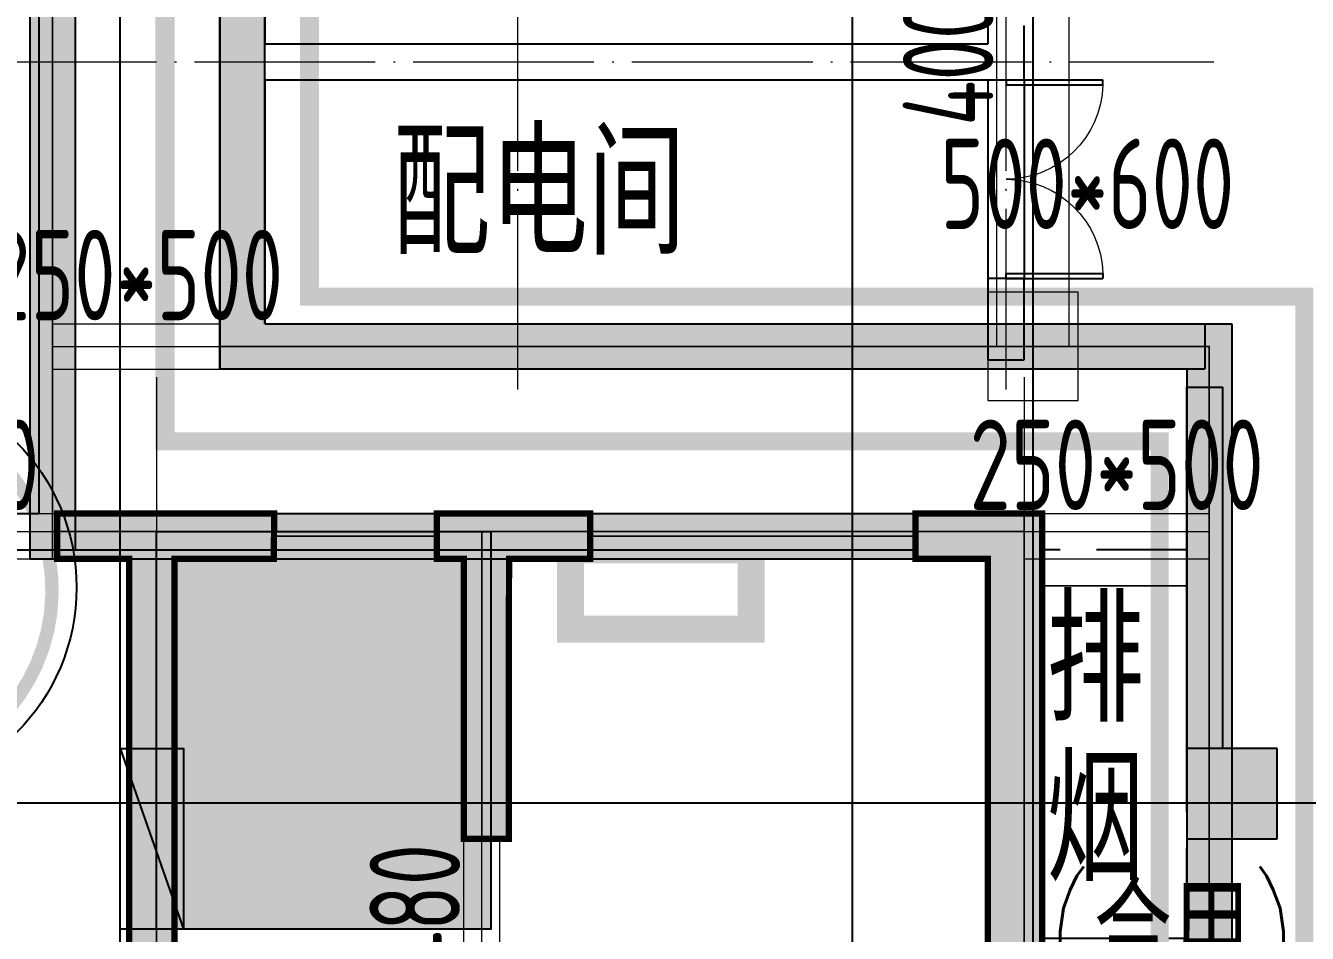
# Model space of a CAD drawing. Extents: x 369444 to 684549, y -549309 to 575337.
# Drawn here: x 508951 to 516042, y 394684 to 399707 of the extents above; entities that cross this region are included whole.
import ezdxf

# ---------------------------------------------------------------- set-up
doc = ezdxf.new("R2010")
doc.units = 0
doc.header["$LTSCALE"] = 1000
doc.header["$MEASUREMENT"] = 0
for name, pattern in [('__DASH', [0.35, 0.25, -0.1]), ('DASH', [0.35, 0.25, -0.1]), ('DASHED', [0.75, 0.5, -0.25]), ('DOTE', [2.42, 2, -0.2, 0.02, -0.2])]:
    doc.linetypes.add(name, pattern=pattern)
for name, color, linetype, lineweight, true_color in [('-1-0-1', 7, 'Continuous', 0, 0xc0c0c0), ('-1-1-2', 7, 'Continuous', 0, 0xc0c0c0), ('-2-0-1', 1, 'Continuous', 0, 0xff0000), ('-2-1-2', 9, 'Continuous', 0, 0x808080), ('1-6-1', 7, 'Continuous', 0, 0x55ff55), ('1-6-2', 7, 'Continuous', 0, 0x55ff55), ('11-6-1', 2, 'Continuous', 0, 0xffff00), ('11-6-2', 2, 'Continuous', 0, 0xffff00), ('11-6-5', 2, 'Continuous', 0, 0xffff00), ('12-6-1', 4, 'Continuous', 0, 0x00ffff), ('12-6-2', 4, 'Continuous', 0, 0x00ffff), ('12-6-5', 4, 'Continuous', 0, 0x00ffff), ('21-0-1', 7, 'Continuous', 0, 0xb4dfff), ('21-0-2', 7, 'Continuous', 0, 0xb4dfff)]:
    doc.layers.add(name, color=color, linetype=linetype, lineweight=lineweight, true_color=true_color)
for name, color, linetype in [('A-DIM-门窗', 181, 'Continuous'), ('A-WALL-HATCH', 8, 'Continuous'), ('BEAM_CON', 4, 'Continuous'), ('BEAM_SE', 144, 'DASHED'), ('COLUMN', 9, 'Continuous'), ('DOTE', 1, 'Continuous'), ('PUB_HATCH', 8, 'Continuous'), ('WALL', 9, 'Continuous'), ('WINDOW', 4, 'Continuous'), ('主楼编号', 1, 'Continuous'), ('作业图', 7, 'Continuous'), ('填充', 8, 'Continuous'), ('砼墙', 151, 'Continuous'), ('车库风井', 6, 'Continuous'), ('防火分区线', 7, 'Continuous'), ('颜洞口', 1, 'Continuous'), ('风井', 7, 'Continuous'), ('风管标注', 3, 'Continuous')]:
    doc.layers.add(name, color=color, linetype=linetype)
for name, color, linetype, lineweight in [('DOTE2', 122, 'DOTE', 9), ('S_ConcWall', 3, 'Continuous', 35), ('TEXT', 7, 'Continuous', 13)]:
    doc.layers.add(name, color=color, linetype=linetype, lineweight=lineweight)
doc.styles.add('_HZTXT', font='txt.shx', dxfattribs={"width": 0.8, "bigfont": 'HZTXT.shx'})
doc.styles.add('yjkcad', font='yjkeng.shx', dxfattribs={"width": 0.7, "height": 250, "bigfont": 'yjkchn.shx'})

# ---------------------------------------------------------------- blocks, each defined once
blk = doc.blocks.new('$DorLib2D$00000002')
for p, q in [((-0.5, 0), (-0.5, 0.4875)), ((-0.475, 0.4875), (-0.5, 0.4875)), ((-0.475, 0), (-0.475, 0.4875)), ((0.475, 0), (0.475, 0.4875)), ((0.475, 0.4875), (0.5, 0.4875)), ((0.5, 0), (0.5, 0.4875)), ((-0.5, 0), (-0.475, 0)), ((0.5, 0), (0.475, 0))]:
    blk.add_line(p, q)
at = {"lineweight": 13}
for centre, start, end in [((-0.4875, 0), 0, 88.53072), ((0.4875, 0), 91.46928, 180)]:
    blk.add_arc(centre, 0.4875, start, end, dxfattribs=at)
blk = doc.blocks.new('nihao23fdf')
at = {"layer": '砼墙'}
h = blk.add_hatch(color=0, dxfattribs=at)
h.dxf.hatch_style = 1
h.paths.add_polyline_path([(-17550, -6200), (-17550, -5950), (-17950, -5950), (-17950, -2850), (-17550.2, -2850), (-17550.2, -2600), (-18250, -2600), (-18250, -6000), (-18250, -6200), (-18050, -6200)])
h.paths.add_polyline_path([(-17950, -8300), (-18250, -8300), (-18250, -13650), (-17399.7, -13650), (-17399.7, -13400), (-17950, -13400)])
h.paths.add_polyline_path([(-14074.8, -9250), (-13824.8, -9250), (-13825, -7250), (-14075, -7250)])
h.paths.add_polyline_path([(-13799.8, -10450), (-14099.8, -10450), (-14099.5, -13400), (-14699.8, -13400), (-14699.8, -13650), (-14049.5, -13650), (-13249.5, -13650), (-13249.5, -13400), (-13799.5, -13400)])
h.paths.add_polyline_path([(-15250.5, -2600), (-15750.2, -2600), (-15750.2, -2850), (-15300.5, -2850), (-15300, -4400), (-15050, -4400), (-15050.5, -2850), (-14900.5, -2850), (-14900.5, -2600)])
h.paths.add_polyline_path([(-13449.7, -2850), (-13450, -5950), (-14050, -5950), (-14050, -6200), (-13200, -6200), (-13200, -2850), (-12801, -2850), (-12801, -2600), (-13250, -2600), (-14000.5, -2600), (-14000.2, -2850)])
h.paths.add_polyline_path([(-10400.5, -2600), (-11001, -2600), (-11001, -2850), (-10425.2, -2850), (-10425, -4650), (-10175, -4650), (-10175.2, -2850), (-9800.5, -2850), (-9800.5, -2600)])
h.paths.add_polyline_path([(-8300, -2600), (-8300, 0), (0, 0), (0, -2600), (-600, -2600), (-600, -2800), (0, -2800), (0, -2850), (0, -4700), (250, -4700), (250, -2850), (900.5, -2850), (900.5, -2600), (250, -2600), (250, 250), (-8550, 250), (-8550, -2600), (-8600.5, -2600), (-8600.5, -2800), (-8600.5, -2850), (-7950, -2850), (-7950, -4500), (-7700, -4500), (-7700, -2600)])
h.paths.add_polyline_path([(2724.9, -2850), (3299.9, -2850), (3299.9, -2600), (2700.5, -2600), (2100.5, -2600), (2100.5, -2850), (2474.9, -2850), (2474.8, -4650), (2724.8, -4650)])
h.paths.add_polyline_path([(5499.9, -2850), (5499.9, -6200), (6349.9, -6200), (6349.9, -5950), (5749.9, -5950), (5749.6, -2850), (6300.2, -2850), (6300.5, -2600), (5549.9, -2600), (5099.9, -2600), (5099.9, -2850)])
h.paths.add_polyline_path([(7550.5, -2600), (7200.5, -2600), (7200.5, -2850), (7350.5, -2850), (7349.9, -4400), (7599.9, -4400), (7600.5, -2850), (8050.2, -2850), (8050.2, -2600)])
h.paths.add_polyline_path([(10249.9, -2850), (10249.9, -5950), (9849.9, -5950), (9849.9, -6200), (10349.9, -6200), (10549.9, -6200), (10549.9, -6000), (10549.9, -2600), (9850.2, -2600), (9850.2, -2850)])
h.paths.add_polyline_path([(10549.9, -8300), (10249.9, -8300), (10249.9, -13400), (9699.7, -13400), (9699.7, -13650), (10549.9, -13650)])
h.paths.add_polyline_path([(6099.5, -13400), (5549.5, -13400), (5549.5, -13650), (6349.5, -13650), (6999.7, -13650), (6999.7, -13400), (6399.5, -13400), (6399.7, -10450), (6099.7, -10450)])
h.paths.add_polyline_path([(6125.2, -9250), (6375.2, -9250), (6375, -7250), (6125, -7250)])
h.paths.add_polyline_path([(-450, -14650), (-450, -13650), (150, -13650), (150, -13400), (-450, -13400), (-450, -10210), (-700, -10210), (-700, -14250), (-950, -14250), (-950, -14650)])
h.paths.add_polyline_path([(250, -9210), (250, -6200), (800, -6200), (800, -5950), (0, -5950), (0, -6000), (0, -6200), (0, -8900), (-450, -8900), (-900, -8900), (-900, -9210), (-700, -9210), (-700, -9310), (-450, -9310), (-450, -9210)])
h.paths.add_polyline_path([(-7250, -9210), (-7250, -9310), (-7000, -9310), (-7000, -9210), (-6800, -9210), (-6800, -8900), (-7250, -8900), (-7700, -8900), (-7700, -6200), (-7700, -6000), (-7700, -5950), (-8500, -5950), (-8500, -6200), (-7950, -6200), (-7950, -9210)])
h.paths.add_polyline_path([(-7250, -13400), (-7850, -13400), (-7850, -13650), (-7250, -13650), (-7250, -14650), (-6750, -14650), (-6750, -14250), (-7000, -14250), (-7000, -10209.4), (-7250, -10209.4)])
at = {"layer": '砼墙', "color": 0, "lineweight": 35, "ltscale": 1}
for points in [[(5749.6, -2850), (5749.9, -5950), (6349.9, -5950), (6349.9, -6200), (5499.9, -6200), (5499.9, -2850), (5099.9, -2850), (5099.9, -2600), (5549.9, -2600), (6300.5, -2600), (6300.2, -2850)], [(8050.2, -2600), (8050.2, -2850), (7600.5, -2850), (7599.9, -4400), (7349.9, -4400), (7350.5, -2850), (7200.5, -2850), (7200.5, -2600), (7550.5, -2600)], [(10549.9, -6200), (10349.9, -6200), (9849.9, -6200), (9849.9, -5950), (10249.9, -5950), (10249.9, -2850), (9850.2, -2850), (9850.2, -2600), (10549.9, -2600), (10549.9, -6000)]]:
    blk.add_lwpolyline(points, close=True, dxfattribs=at)
blk = doc.blocks.new('N-风管')
at = {"layer": '颜洞口', "color": 0, "const_width": 150, "elevation": -0.000002}
blk.add_lwpolyline([(38489347921.02298, 3905490840.239467), (38489348921.02298, 3905490840.239467), (38489348921.02298, 3905491280.367971), (38489347921.02298, 3905491280.367971)], close=True, dxfattribs=at)
blk = doc.blocks.new('A$C344F088D')
at = {"layer": 'BEAM_CON', "color": 0, "lineweight": 18, "ltscale": 1}
for p, q in [((11300, 200), (14849.7, 200)), ((8299.4, -50), (10099.4, -50)), ((11300, -50), (12200, -50)), ((13049.7, -50), (14849.7, -50)), ((12349.4, -3200), (12349.4, -1600))]:
    blk.add_line(p, q, dxfattribs=at)
at = {"layer": 'BEAM_SE', "color": 0, "lineweight": 18, "ltscale": 1}
for p, q in [((8299.4, 200), (10099.4, 200)), ((12549.4, -3200), (12549.4, -1600))]:
    blk.add_line(p, q, dxfattribs=at)
at = {"layer": 'S_ConcWall', "color": 0, "lineweight": 35, "ltscale": 1, "const_width": 35}
for points in [[(11299.7, -50), (10749.1, -50), (10749.4, -3150), (11349.4, -3150), (11349.4, -3400), (10499.4, -3400), (10499.4, -50), (10099.4, -50), (10099.4, 200), (10549.4, 200), (11300, 200)], [(12550, 200), (13049.7, 200), (13049.7, -50), (12600, -50), (12599.4, -1600), (12349.4, -1600), (12350, -50), (12200, -50), (12200, 200)], [(15549.4, -3200), (15549.4, -3400), (15349.4, -3400), (14849.4, -3400), (14849.4, -3150), (15249.4, -3150), (15249.4, -50), (14849.7, -50), (14849.7, 200), (15549.4, 200)]]:
    blk.add_lwpolyline(points, close=True, dxfattribs=at)

msp = doc.modelspace()

# ---------------------------------------------------------------- hatches: boundary and pattern name
at = {"layer": 'A-WALL-HATCH'}
msp.add_hatch(color=256, dxfattribs=at).paths.add_polyline_path([(515874.6, 395206.8), (515874.6, 395706.8), (515374.6, 395706.8), (515374.6, 395206.8)])
at = {"layer": 'PUB_HATCH'}
for points in [[(510274.6, 401996), (510024.6, 401996), (510024.6, 397807), (510274.6, 398057)], [(509224.6, 400857), (508974.6, 400607), (508974.6, 396757), (509224.6, 397007)], [(510274.6, 398057), (510024.6, 397807), (515374.5, 397807), (515624.5, 398057)], [(515624.5, 398057), (515374.5, 397807), (515374.5, 393657), (515624.5, 393407)], [(509224.6, 397007), (508974.6, 396757), (514274.5, 396757), (514574.5, 397007)], [(514574.5, 397007), (514274.5, 396757), (514274.5, 393407), (514574.5, 393657)]]:
    msp.add_hatch(color=256, dxfattribs=at).paths.add_polyline_path(points)
at = {"layer": '填充'}
h = msp.add_hatch(dxfattribs=at)
h.set_pattern_fill('DOTS', color=256, scale=100)
h.set_pattern_definition([(0, (439806.72, 608323.87), (79.375, 158.75), [0, -158.75])])
h.paths.add_polyline_path([(488874.5, 395107), (490674.5, 395107), (490674.5, 396907), (488874.5, 396907)])
h.paths.add_polyline_path([(488874.5, 396907), (485874.5, 396907), (485874.5, 392107), (488874.5, 392107)])
h.paths.add_polyline_path([(509674.5, 394707), (511524.7, 394707), (511524.7, 396907), (509674.5, 396907)])

# ---------------------------------------------------------------- linework, layer by layer
at = {"layer": '-1-0-1', "color": 0}
for p in [(509099.4, 397931.9, -3600), (510024.4, 397931.9, -3600), (514524.3, 397931.9, -3600), (515499.3, 397931.9, -3600), (509099.4, 396906.9, -3600), (509674.2, 396906.9, -3600), (511474.8, 396906.9, -3600), (514474.2, 396906.9, -3600), (515499.3, 396906.9, -3600), (511474.2, 395206.9, -3600)]:
    msp.add_point(p, dxfattribs=at)
at = {"layer": '-1-1-2', "color": 0}
for p, q in [((509099.4, 397931.9, -3600), (509099.4, 397931.9)), ((510024.4, 397931.9, -3600), (510024.4, 397931.9)), ((514524.3, 397931.9, -3600), (514524.3, 397931.9)), ((515499.3, 397931.9, -3600), (515499.3, 397931.9)), ((509099.4, 396906.9, -3600), (509099.4, 396906.9)), ((509674.2, 396906.9, -3600), (509674.2, 396906.9)), ((511474.8, 396906.9, -3600), (511474.8, 396906.9)), ((514474.2, 396906.9, -3600), (514474.2, 396906.9)), ((515499.3, 396906.9, -3600), (515499.3, 396906.9)), ((511474.2, 395206.9, -3600), (511474.2, 395206.9))]:
    msp.add_line(p, q, dxfattribs=at)
at = {"layer": '-2-0-1', "color": 0}
for p, q in [((514524.3, 397931.9, -3600), (514524.3, 402007.1, -3600)), ((509099.4, 397931.9, -3600), (509099.4, 400682, -3600)), ((510024.4, 397931.9, -3600), (510024.4, 400682, -3600)), ((509099.4, 397931.9, -3600), (510024.4, 397931.9, -3600)), ((509099.4, 396906.9, -3600), (509099.4, 397931.9, -3600)), ((510024.4, 397931.9, -3600), (514524.3, 397931.9, -3600)), ((514524.3, 397931.9, -3600), (515499.3, 397931.9, -3600)), ((515499.3, 396906.9, -3600), (515499.3, 397931.9, -3600)), ((507320.6, 396906.9, -3600), (509099.4, 396906.9, -3600)), ((509099.4, 396906.9, -3600), (509674.2, 396906.9, -3600)), ((509674.2, 393506.9, -3600), (509674.2, 396906.9, -3600)), ((509674.2, 396906.9, -3600), (511474.8, 396906.9, -3600)), ((511474.2, 395206.9, -3600), (511474.8, 396906.9, -3600)), ((511474.8, 396906.9, -3600), (514474.2, 396906.9, -3600)), ((514474.2, 393781.9, -3600), (514474.2, 396906.9, -3600)), ((514474.2, 396906.9, -3600), (515499.3, 396906.9, -3600)), ((515499.3, 393781.9, -3600), (515499.3, 396906.9, -3600)), ((511474.2, 393506.9, -3600), (511474.2, 395206.9, -3600))]:
    msp.add_line(p, q, dxfattribs=at)
at = {"layer": '-2-1-2', "color": 0}
for p, q in [((514524.3, 397931.9), (514524.3, 402007.1)), ((509099.4, 397931.9), (509099.4, 400682)), ((510024.4, 397931.9), (510024.4, 400682)), ((509099.4, 397931.9), (510024.4, 397931.9)), ((509099.4, 396906.9), (509099.4, 397931.9)), ((510024.4, 397931.9), (514524.3, 397931.9)), ((514524.3, 397931.9), (515499.3, 397931.9)), ((515499.3, 396906.9), (515499.3, 397931.9)), ((507320.6, 396906.9), (509099.4, 396906.9)), ((509099.4, 396906.9), (509674.2, 396906.9)), ((509674.2, 393506.9), (509674.2, 396906.9)), ((509674.2, 396906.9), (511474.8, 396906.9)), ((511474.2, 395206.9), (511474.8, 396906.9)), ((511474.8, 396906.9), (514474.2, 396906.9)), ((514474.2, 393781.9), (514474.2, 396906.9)), ((514474.2, 396906.9), (515499.3, 396906.9)), ((515499.3, 393781.9), (515499.3, 396906.9)), ((511474.2, 393506.9), (511474.2, 395206.9))]:
    msp.add_line(p, q, dxfattribs=at)
at = {"layer": '1-6-1', "color": 0}
for p, q in [((509224.4, 400807), (509224.4, 397931.9)), ((509224.4, 397931.9, -3600), (509224.4, 400807, -3600)), ((510024.4, 400682, -3600), (510024.4, 397806.9, -3600)), ((510024.4, 397806.9), (510024.4, 400682)), ((510274.4, 400682), (510274.4, 398056.9)), ((510274.4, 398056.9, -3600), (510274.4, 400682, -3600)), ((508974.4, 400557, -3600), (508974.4, 397931.9, -3600)), ((508974.4, 397931.9), (508974.4, 400557)), ((510274.4, 398056.9), (510274.4, 398056.9, -3600)), ((510274.4, 398056.9, -3600), (510274.4, 398056.9)), ((514524.3, 398056.9, -3600), (510274.4, 398056.9, -3600)), ((510274.4, 398056.9), (514524.3, 398056.9)), ((514524.3, 398056.9, -3600), (514524.3, 398056.9)), ((515624.3, 398056.9, -3600), (514524.3, 398056.9, -3600)), ((514524.3, 398056.9), (515624.3, 398056.9)), ((514524.3, 398056.9), (514524.3, 398056.9, -3600)), ((515624.3, 398056.9), (515624.3, 398056.9, -3600)), ((515624.3, 398056.9), (515624.3, 396906.9)), ((515624.3, 398056.9, -3600), (515624.3, 398056.9)), ((515624.3, 396906.9, -3600), (515624.3, 398056.9, -3600)), ((508974.4, 397931.9, -3600), (508974.4, 397931.9)), ((508974.4, 397931.9, -3600), (508974.4, 396756.9, -3600)), ((508974.4, 397931.9), (508974.4, 397931.9, -3600)), ((508974.4, 396756.9), (508974.4, 397931.9)), ((509224.4, 397931.9), (509224.4, 397931.9, -3600)), ((509224.4, 397931.9), (509224.4, 397006.9)), ((509224.4, 397931.9, -3600), (509224.4, 397931.9)), ((509224.4, 397006.9, -3600), (509224.4, 397931.9, -3600)), ((510024.4, 397806.9, -3600), (510024.4, 397806.9)), ((510024.4, 397806.9), (510024.4, 397806.9, -3600)), ((514524.3, 397806.9), (510024.4, 397806.9)), ((510024.4, 397806.9, -3600), (514524.3, 397806.9, -3600)), ((514524.3, 397806.9), (514524.3, 397806.9, -3600)), ((515374.3, 397806.9), (514524.3, 397806.9)), ((514524.3, 397806.9, -3600), (515374.3, 397806.9, -3600)), ((514524.3, 397806.9, -3600), (514524.3, 397806.9)), ((515374.3, 397806.9, -3600), (515374.3, 397806.9)), ((515374.3, 397806.9, -3600), (515374.3, 396906.9, -3600)), ((515374.3, 397806.9), (515374.3, 397806.9, -3600)), ((515374.3, 396906.9), (515374.3, 397806.9)), ((509224.4, 397006.9), (509224.4, 397006.9, -3600)), ((509224.4, 397006.9, -3600), (509224.4, 397006.9)), ((509674.2, 397006.9, -3600), (509224.4, 397006.9, -3600)), ((509224.4, 397006.9), (509674.2, 397006.9)), ((509674.2, 397006.9), (509674.2, 397006.9, -3600)), ((509674.2, 397006.9), (511474.8, 397006.9)), ((509674.2, 397006.9, -3600), (509674.2, 397006.9)), ((510324.2, 397006.9, -3600), (509674.2, 397006.9, -3600)), ((510324.2, 397006.9, -1500), (510324.2, 397006.9, -3600)), ((511224.2, 397006.9, -1500), (510324.2, 397006.9, -1500)), ((511474.8, 397006.9, -3600), (511224.2, 397006.9, -3600)), ((511224.2, 397006.9, -3600), (511224.2, 397006.9, -1500)), ((511474.8, 397006.9), (514574.2, 397006.9)), ((511474.8, 397006.9, -3600), (511474.8, 397006.9)), ((512074.8, 397006.9, -3600), (511474.8, 397006.9, -3600)), ((511474.8, 397006.9), (511474.8, 397006.9, -3600)), ((512074.8, 397006.9, -1500), (512074.8, 397006.9, -3600)), ((513874.8, 397006.9, -1500), (512074.8, 397006.9, -1500)), ((514574.2, 397006.9, -3600), (513874.8, 397006.9, -3600)), ((513874.8, 397006.9, -3600), (513874.8, 397006.9, -1500)), ((514574.2, 397006.9), (514574.2, 393906.9)), ((514574.2, 397006.9, -3600), (514574.2, 397006.9)), ((514574.2, 393906.9, -3600), (514574.2, 397006.9, -3600)), ((514574.2, 397006.9), (514574.2, 397006.9, -3600)), ((515374.3, 396906.9, -3600), (515374.3, 393906.9, -3600)), ((515374.3, 396906.9), (515374.3, 396906.9, -3600)), ((515374.3, 393906.9), (515374.3, 396906.9)), ((515374.3, 396906.9, -3600), (515374.3, 396906.9)), ((515624.3, 396906.9), (515624.3, 393656.9)), ((515624.3, 396906.9, -3600), (515624.3, 396906.9)), ((515624.3, 393656.9, -3600), (515624.3, 396906.9, -3600)), ((515624.3, 396906.9), (515624.3, 396906.9, -3600)), ((508974.4, 396756.9, -3600), (508974.4, 396756.9)), ((508974.4, 396756.9), (508974.4, 396756.9, -3600)), ((509524.2, 396756.9), (508974.4, 396756.9)), ((508974.4, 396756.9, -3600), (509524.2, 396756.9, -3600)), ((509524.2, 396756.9, -3600), (509524.2, 396756.9)), ((509524.2, 396756.9, -3600), (509524.2, 393406.9, -3600)), ((509524.2, 396756.9), (509524.2, 396756.9, -3600)), ((509524.2, 393406.9), (509524.2, 396756.9)), ((509774.2, 396756.9), (509774.2, 393606.9)), ((509774.2, 396756.9, -3600), (509774.2, 396756.9)), ((509774.2, 393606.9, -3600), (509774.2, 396756.9, -3600)), ((509774.2, 396756.9, -3600), (510324.2, 396756.9, -3600)), ((509774.2, 396756.9), (509774.2, 396756.9, -3600)), ((511374.8, 396756.9), (509774.2, 396756.9)), ((510324.2, 396756.9, -1500), (511224.2, 396756.9, -1500)), ((510324.2, 396756.9, -3600), (510324.2, 396756.9, -1500)), ((511224.2, 396756.9, -3600), (511374.8, 396756.9, -3600)), ((511224.2, 396756.9, -1500), (511224.2, 396756.9, -3600)), ((511374.8, 396756.9, -3600), (511374.2, 395206.9, -3600)), ((511374.2, 395206.9), (511374.8, 396756.9)), ((511374.8, 396756.9), (511374.8, 396756.9, -3600)), ((511374.8, 396756.9, -3600), (511374.8, 396756.9)), ((511624.8, 396756.9), (511624.2, 395206.9)), ((511624.2, 395206.9, -3600), (511624.8, 396756.9, -3600)), ((511624.8, 396756.9, -3600), (511624.8, 396756.9)), ((511624.8, 396756.9, -3600), (512074.8, 396756.9, -3600)), ((511624.8, 396756.9), (511624.8, 396756.9, -3600)), ((514274.2, 396756.9), (511624.8, 396756.9)), ((512074.8, 396756.9, -1500), (513874.8, 396756.9, -1500)), ((512074.8, 396756.9, -3600), (512074.8, 396756.9, -1500)), ((513874.8, 396756.9, -3600), (514274.2, 396756.9, -3600)), ((513874.8, 396756.9, -1500), (513874.8, 396756.9, -3600)), ((514274.2, 396756.9, -3600), (514274.2, 393781.9, -3600)), ((514274.2, 396756.9), (514274.2, 396756.9, -3600)), ((514274.2, 393781.9), (514274.2, 396756.9)), ((514274.2, 396756.9, -3600), (514274.2, 396756.9)), ((511374.2, 395206.9, -3600), (511374.2, 395206.9)), ((511374.2, 395206.9, -3600), (511624.2, 395206.9, -3600)), ((511374.2, 395206.9), (511374.2, 395206.9, -3600)), ((511624.2, 395206.9), (511374.2, 395206.9)), ((511624.2, 395206.9), (511624.2, 395206.9, -3600)), ((511624.2, 395206.9, -3600), (511624.2, 395206.9))]:
    msp.add_line(p, q, dxfattribs=at)
at = {"layer": '1-6-2', "color": 0}
for p, q in [((509099.4, 400682), (509099.4, 397931.9)), ((509099.4, 397931.9, -3600), (509099.4, 400682, -3600)), ((510024.4, 400682), (510024.4, 397931.9)), ((510024.4, 397931.9, -3600), (510024.4, 400682, -3600)), ((509099.4, 397931.9), (509099.4, 397931.9, -3600)), ((509099.4, 397931.9), (509099.4, 396906.9)), ((509099.4, 397931.9, -3600), (509099.4, 397931.9)), ((509099.4, 396906.9, -3600), (509099.4, 397931.9, -3600)), ((510024.4, 397931.9), (510024.4, 397931.9, -3600)), ((510024.4, 397931.9), (510024.4, 397931.9, -3600)), ((514524.3, 397931.9), (510024.4, 397931.9)), ((510024.4, 397931.9, -3600), (514524.3, 397931.9, -3600)), ((514524.3, 397931.9), (514524.3, 397931.9, -3600)), ((515499.3, 397931.9), (514524.3, 397931.9)), ((514524.3, 397931.9, -3600), (515499.3, 397931.9, -3600)), ((514524.3, 397931.9, -3600), (514524.3, 397931.9)), ((515499.3, 397931.9, -3600), (515499.3, 397931.9)), ((515499.3, 397931.9), (515499.3, 396906.9)), ((515499.3, 397931.9, -3600), (515499.3, 397931.9)), ((515499.3, 396906.9, -3600), (515499.3, 397931.9, -3600)), ((509099.4, 396906.9), (509099.4, 396906.9, -3600)), ((509099.4, 396906.9), (509099.4, 396906.9, -3600)), ((509674.2, 396906.9), (509099.4, 396906.9)), ((509099.4, 396906.9, -3600), (509674.2, 396906.9, -3600)), ((509674.2, 396906.9, -3600), (509674.2, 396906.9)), ((509674.2, 396906.9), (509674.2, 393506.9)), ((509674.2, 396906.9, -3600), (509674.2, 396906.9)), ((509674.2, 393506.9, -3600), (509674.2, 396906.9, -3600)), ((509674.2, 396906.9, -3600), (510324.2, 396906.9, -3600)), ((509674.2, 396906.9), (509674.2, 396906.9, -3600)), ((511474.8, 396906.9), (509674.2, 396906.9)), ((510324.2, 396906.9, -1500), (511224.2, 396906.9, -1500)), ((510324.2, 396906.9, -3600), (510324.2, 396906.9, -1500)), ((511224.2, 396906.9, -3600), (511474.8, 396906.9, -3600)), ((511224.2, 396906.9, -1500), (511224.2, 396906.9, -3600)), ((511474.8, 396906.9), (511474.2, 395206.9)), ((511474.2, 395206.9, -3600), (511474.8, 396906.9, -3600)), ((511474.8, 396906.9, -3600), (511474.8, 396906.9)), ((511474.8, 396906.9, -3600), (512074.8, 396906.9, -3600)), ((511474.8, 396906.9), (511474.8, 396906.9, -3600)), ((514474.2, 396906.9), (511474.8, 396906.9)), ((511474.8, 396906.9, -3600), (511474.8, 396906.9)), ((512074.8, 396906.9, -1500), (513874.8, 396906.9, -1500)), ((512074.8, 396906.9, -3600), (512074.8, 396906.9, -1500)), ((513874.8, 396906.9, -3600), (514474.2, 396906.9, -3600)), ((513874.8, 396906.9, -1500), (513874.8, 396906.9, -3600)), ((514474.2, 396906.9), (514474.2, 393781.9)), ((514474.2, 396906.9, -3600), (514474.2, 396906.9)), ((514474.2, 393781.9, -3600), (514474.2, 396906.9, -3600)), ((514474.2, 396906.9, -3600), (514474.2, 396906.9)), ((515499.3, 396906.9), (515499.3, 393781.9)), ((515499.3, 396906.9, -3600), (515499.3, 396906.9)), ((515499.3, 393781.9, -3600), (515499.3, 396906.9, -3600)), ((515499.3, 396906.9), (515499.3, 396906.9, -3600)), ((511474.2, 395206.9), (511474.2, 395206.9, -3600))]:
    msp.add_line(p, q, dxfattribs=at)
at = {"layer": '11-6-1', "color": 0}
for p, q in [((514274.3, 398231.9), (514274.3, 397631.9)), ((514774.3, 398231.9), (514274.3, 398231.9)), ((514274.3, 398231.9, -3600), (514274.3, 397631.9, -3600)), ((514774.3, 398231.9, -3600), (514274.3, 398231.9, -3600)), ((514274.3, 398231.9, -3600), (514274.3, 398231.9)), ((514774.3, 397631.9), (514774.3, 398231.9)), ((514774.3, 397631.9, -3600), (514774.3, 398231.9, -3600)), ((514774.3, 398231.9, -3600), (514774.3, 398231.9)), ((514274.3, 397631.9), (514774.3, 397631.9)), ((514274.3, 397631.9, -3600), (514774.3, 397631.9, -3600)), ((514274.3, 397631.9, -3600), (514274.3, 397631.9)), ((514774.3, 397631.9, -3600), (514774.3, 397631.9))]:
    msp.add_line(p, q, dxfattribs=at)
at = {"layer": '11-6-2', "color": 0}
msp.add_line((514524.3, 397931.9, -3600), (514524.3, 397931.9), dxfattribs=at)
at = {"layer": '12-6-1', "color": 0}
for p, q in [((514324.3, 397931.9), (514324.3, 402007.1)), ((514324.3, 397931.9, -600), (514324.3, 402007.1, -600)), ((514724.3, 397931.9), (514724.3, 402007.1)), ((514724.3, 397931.9, -600), (514724.3, 402007.1, -600)), ((509099.4, 398056.9), (509099.4, 397806.9)), ((509099.4, 398056.9, -500), (509099.4, 398056.9)), ((509099.4, 397806.9, -500), (509099.4, 398056.9, -500)), ((509099.4, 398056.9), (510024.4, 398056.9)), ((509099.4, 398056.9, -500), (510024.4, 398056.9, -500)), ((510024.4, 398056.9), (510024.4, 397806.9)), ((510024.4, 398056.9, -500), (510024.4, 398056.9)), ((510024.4, 397806.9, -500), (510024.4, 398056.9, -500)), ((514324.3, 397931.9), (514724.3, 397931.9)), ((514324.3, 397931.9, -600), (514324.3, 397931.9)), ((514724.3, 397931.9, -600), (514324.3, 397931.9, -600)), ((514724.3, 397931.9), (514724.3, 397931.9, -600)), ((509099.4, 397806.9), (509099.4, 397806.9, -500)), ((509099.4, 397806.9), (510024.4, 397806.9)), ((509099.4, 397806.9, -500), (510024.4, 397806.9, -500)), ((510024.4, 397806.9), (510024.4, 397806.9, -500)), ((507320.6, 397006.9), (509099.4, 397006.9)), ((507320.6, 397006.9, -750), (509099.4, 397006.9, -750)), ((509099.4, 397006.9), (509099.4, 396756.9)), ((509099.4, 397006.9, -750), (509099.4, 397006.9)), ((509099.4, 396756.9, -750), (509099.4, 397006.9, -750)), ((514474.2, 397006.9), (514474.2, 396756.9)), ((514474.2, 397006.9, -500), (514474.2, 397006.9)), ((514474.2, 396756.9, -500), (514474.2, 397006.9, -500)), ((514474.2, 397006.9), (515499.3, 397006.9)), ((514474.2, 397006.9, -500), (515499.3, 397006.9, -500)), ((515499.3, 397006.9), (515499.3, 396756.9)), ((515499.3, 397006.9, -500), (515499.3, 397006.9)), ((515499.3, 396756.9, -500), (515499.3, 397006.9, -500)), ((507320.6, 396756.9), (509099.4, 396756.9)), ((507320.6, 396756.9, -750), (509099.4, 396756.9, -750)), ((509099.4, 396756.9), (509099.4, 396756.9, -750)), ((514474.2, 396756.9), (514474.2, 396756.9, -500)), ((514474.2, 396756.9), (515499.3, 396756.9)), ((514474.2, 396756.9, -500), (515499.3, 396756.9, -500)), ((515499.3, 396756.9), (515499.3, 396756.9, -500)), ((511374.2, 395206.9), (511574.2, 395206.9)), ((511374.2, 395206.9, -480), (511374.2, 395206.9)), ((511574.2, 395206.9, -480), (511374.2, 395206.9, -480)), ((511374.2, 393506.9), (511374.2, 395206.9)), ((511374.2, 393506.9, -480), (511374.2, 395206.9, -480)), ((511574.2, 395206.9), (511574.2, 395206.9, -480)), ((511574.2, 393506.9), (511574.2, 395206.9)), ((511574.2, 393506.9, -480), (511574.2, 395206.9, -480))]:
    msp.add_line(p, q, dxfattribs=at)
at = {"layer": '12-6-2', "color": 0}
for p, q in [((514524.3, 397931.9), (514524.3, 402007.1)), ((509099.4, 397931.9), (510024.4, 397931.9)), ((507320.6, 396906.9), (509099.4, 396906.9)), ((514474.2, 396906.9), (515499.3, 396906.9)), ((511474.2, 393506.9), (511474.2, 395206.9))]:
    msp.add_line(p, q, dxfattribs=at)
at = {"layer": '21-0-1', "color": 0}
for p, q in [((510324.2, 397006.9, -1500), (510324.2, 396756.9, -1500)), ((511224.2, 397006.9, -1500), (510324.2, 397006.9, -1500)), ((510324.2, 396756.9, -3600), (510324.2, 397006.9, -3600)), ((510324.2, 397006.9, -3600), (511224.2, 397006.9, -3600)), ((510324.2, 396756.9, -1500), (510324.2, 397006.9, -1500)), ((510324.2, 397006.9, -3600), (510324.2, 396756.9, -3600)), ((510324.2, 397006.9, -1500), (510324.2, 397006.9, -3600)), ((511224.2, 396756.9, -1500), (511224.2, 397006.9, -1500)), ((511224.2, 396756.9, -3600), (511224.2, 397006.9, -3600)), ((511224.2, 397006.9, -1500), (511224.2, 396756.9, -1500)), ((511224.2, 397006.9, -3600), (511224.2, 397006.9, -1500)), ((511224.2, 397006.9, -3600), (511224.2, 396756.9, -3600)), ((512074.8, 397006.9, -1500), (512074.8, 396756.9, -1500)), ((513874.8, 397006.9, -1500), (512074.8, 397006.9, -1500)), ((512074.8, 396756.9, -3600), (512074.8, 397006.9, -3600)), ((512074.8, 397006.9, -3600), (513874.8, 397006.9, -3600)), ((512074.8, 396756.9, -1500), (512074.8, 397006.9, -1500)), ((512074.8, 397006.9, -3600), (512074.8, 396756.9, -3600)), ((512074.8, 397006.9, -1500), (512074.8, 397006.9, -3600)), ((513874.8, 396756.9, -1500), (513874.8, 397006.9, -1500)), ((513874.8, 396756.9, -3600), (513874.8, 397006.9, -3600)), ((513874.8, 397006.9, -1500), (513874.8, 396756.9, -1500)), ((513874.8, 397006.9, -3600), (513874.8, 397006.9, -1500)), ((513874.8, 397006.9, -3600), (513874.8, 396756.9, -3600)), ((511224.2, 396881.9, -1500), (510324.2, 396881.9, -1500)), ((510324.2, 396881.9, -3600), (511224.2, 396881.9, -3600)), ((510324.2, 396881.9, -1500), (510324.2, 396881.9, -3600)), ((511224.2, 396881.9, -3600), (511224.2, 396881.9, -1500)), ((513874.8, 396881.9, -1500), (512074.8, 396881.9, -1500)), ((512074.8, 396881.9, -3600), (513874.8, 396881.9, -3600)), ((512074.8, 396881.9, -1500), (512074.8, 396881.9, -3600)), ((513874.8, 396881.9, -3600), (513874.8, 396881.9, -1500)), ((510324.2, 396756.9, -1500), (511224.2, 396756.9, -1500)), ((511224.2, 396756.9, -3600), (510324.2, 396756.9, -3600)), ((510324.2, 396756.9, -3600), (510324.2, 396756.9, -1500)), ((511224.2, 396756.9, -1500), (511224.2, 396756.9, -3600)), ((512074.8, 396756.9, -1500), (513874.8, 396756.9, -1500)), ((513874.8, 396756.9, -3600), (512074.8, 396756.9, -3600)), ((512074.8, 396756.9, -3600), (512074.8, 396756.9, -1500)), ((513874.8, 396756.9, -1500), (513874.8, 396756.9, -3600))]:
    msp.add_line(p, q, dxfattribs=at)
at = {"layer": '21-0-2', "color": 0}
for p, q in [((511224.2, 396881.9, -1500), (510324.2, 396881.9, -1500)), ((510324.2, 396881.9, -3600), (511224.2, 396881.9, -3600)), ((510324.2, 396881.9, -1500), (510324.2, 396881.9, -3600)), ((511224.2, 396881.9, -3600), (511224.2, 396881.9, -1500)), ((513874.8, 396881.9, -1500), (512074.8, 396881.9, -1500)), ((512074.8, 396881.9, -3600), (513874.8, 396881.9, -3600)), ((512074.8, 396881.9, -1500), (512074.8, 396881.9, -3600)), ((513874.8, 396881.9, -3600), (513874.8, 396881.9, -1500))]:
    msp.add_line(p, q, dxfattribs=at)
at = {"layer": 'A-DIM-门窗'}
msp.add_lwpolyline([(509474.2, 394707), (509474.2, 395707), (509824.2, 395707), (509824.2, 394707)], close=True, dxfattribs=at)
msp.add_lwpolyline([(509474.2, 395707), (509824.2, 394707)], dxfattribs=at)
at = {"layer": 'COLUMN', "color": 8}
for p, q in [((515874.6, 395706.8), (515374.6, 395706.8)), ((515374.6, 395706.8), (515374.6, 395206.8)), ((515874.6, 395206.8), (515874.6, 395706.8)), ((515374.6, 395206.8), (515874.6, 395206.8))]:
    msp.add_line(p, q, dxfattribs=at)
at = {"layer": 'DOTE', "color": 8}
for p, q in [((509474.5, 261807), (509474.5, 476704.8)), ((513524.5, 59364.2), (513524.5, 476704.8)), ((514524.5, 59364.2), (514524.5, 476704.8))]:
    msp.add_line(p, q, dxfattribs=at)
at = {"layer": 'DOTE', "color": 8, "lineweight": -2}
msp.add_line((377844.4, 395407), (624570.9, 395407), dxfattribs=at)
at = {"layer": 'DOTE2', "linetype": 'DOTE', "ltscale": 0.5}
for points in [[(511674.6, 397693.1), (511674.6, 407570.8)], [(514374.5, 397693.1), (514374.5, 407570.8)], [(508675.1, 399507), (515524.1, 399507)], [(509674.2, 397762.6), (509674.2, 384438.5)], [(514474.4, 397762.6), (514474.4, 384438.5)]]:
    msp.add_lwpolyline(points, dxfattribs=at)
at = {"layer": 'WALL'}
for p, q in [((510024.5, 401996), (510024.5, 399507)), ((510024.6, 397807), (510024.6, 401996)), ((510274.5, 401996), (510274.5, 399607)), ((510274.6, 398057), (510274.6, 401996)), ((509224.6, 400857), (509224.6, 397007)), ((509224.4, 400807), (509224.4, 396807)), ((508974.6, 400607), (508974.6, 396757)), ((509024.4, 400607), (509024.4, 397007)), ((514274.5, 399707), (514274.5, 399607)), ((514474.5, 399507), (514474.5, 399707)), ((510274.5, 399607), (514274.5, 399607)), ((510024.5, 399507), (510024.5, 397807)), ((514474.5, 399407), (514474.5, 399507)), ((510274.5, 399407), (514274.5, 399407)), ((510274.5, 399407), (510274.5, 398057)), ((514274.5, 399407), (514474.5, 399407)), ((514474.5, 398307), (514274.5, 398307)), ((514274.5, 398307), (514274.5, 397856.8)), ((514474.5, 397856.8), (514474.5, 398307)), ((510274.5, 398057), (515474.4, 398057)), ((510274.6, 398057), (515624.5, 398057)), ((515474.4, 398057), (515474.4, 397807)), ((515624.5, 398057), (515624.5, 393407)), ((510024.5, 397807), (515474.4, 397807)), ((510024.6, 397807), (515374.5, 397807)), ((514274.5, 397856.8), (514474.5, 397856.8)), ((515374.5, 397807), (515374.5, 393657)), ((515374.4, 395456.8), (515374.4, 397707)), ((515374.4, 397707), (515574.4, 397707)), ((515574.4, 395706.8), (515574.4, 397707)), ((508474.4, 397007), (509024.4, 397007)), ((509224.5, 397007), (513874.7, 397007)), ((509224.5, 397007), (509224.5, 396807)), ((509224.6, 397007), (514574.5, 397007)), ((513874.7, 397007), (513874.7, 396807)), ((514574.5, 397007), (514574.5, 393657)), ((508374.4, 396807), (509224.4, 396807)), ((509224.5, 396807), (513874.7, 396807)), ((508974.6, 396757), (514274.5, 396757)), ((514274.5, 396757), (514274.5, 393407)), ((515374.4, 395456.8), (515374.6, 395456.8))]:
    msp.add_line(p, q, dxfattribs=at)
at = {"layer": 'WINDOW', "linetype": 'ByBlock'}
for p, q in [((514274.5, 399407, -96.5), (514274.5, 398307, -96.5)), ((514474.5, 399407, -96.5), (514474.5, 398307, -96.5))]:
    msp.add_line(p, q, dxfattribs=at)
at = {"layer": '主楼编号', "color": 1, "const_width": 74.2}
msp.add_lwpolyline([(507647.9, 397501.3, -1.029875), (508457.8, 395637, -0.964386), (507647.9, 397501.3, 0.293354)], format="xyb", dxfattribs=at)
at = {"layer": '主楼编号', "color": 1}
msp.add_circle((508095.1, 396597.9), 1137.2, dxfattribs=at)
at = {"layer": '填充'}
msp.add_lwpolyline([(509674.5, 396907), (511524.7, 396907), (511524.7, 394707), (509674.5, 394707)], close=True, dxfattribs=at)
at = {"layer": '车库风井', "linetype": 'DASH', "const_width": 10}
msp.add_lwpolyline([(514574.4, 393706.9), (515374.4, 393706.9), (515374.4, 396606.9), (514574.4, 396606.9)], close=True, dxfattribs=at)
at = {"layer": '防火分区线', "linetype": '__DASH', "lineweight": -2, "ltscale": 8, "const_width": 100}
for points in [[(540074.5, 342107), (540074.5, 389907), (514075.2, 389907), (514067.7, 393907), (515224.4, 393907), (515224.4, 397407.1), (509724.5, 397407.1), (509724.5, 402507), (513974.5, 402507), (513974.5, 407056.9), (600124.5, 407057.8), (600124.5, 399307), (604324.5, 399307), (604324.5, 394307), (608874.5, 394307), (608874.5, 394757), (614874.5, 394757), (614874.5, 390457), (614074.5, 390457), (614074.5, 380657), (607374.5, 380657), (607374.5, 379657), (597124.5, 379657), (597124.5, 352757)], [(540874.5, 342907), (540874.5, 390707), (514873.7, 390707), (514869.2, 393107), (516024.4, 393107), (516024.4, 398207.1), (510524.5, 398207.1), (510524.5, 401707), (514774.5, 401707), (514774.5, 406256.9), (599324.5, 406257.8), (599324.5, 398507), (603524.5, 398507), (603524.5, 393507), (609674.5, 393507), (609674.5, 393957), (614074.5, 393957), (614074.5, 391257), (613274.5, 391257), (613274.5, 381457), (606574.5, 381457), (606574.5, 380457), (596324.5, 380457), (596324.5, 353557)]]:
    msp.add_lwpolyline(points, dxfattribs=at)
at = {"layer": '防火分区线', "color": 56, "linetype": 'DASH', "ltscale": 8, "const_width": 100}
for points in [[(490917.6, 401242.9), (494268.2, 401242.9), (494268.2, 403107), (497608.3, 403107), (497608.3, 401256.9), (505324.4, 401256.9), (505324.9, 404332.4), (510518.8, 404332.4), (510518.2, 398207), (516024.4, 398207), (516024.4, 393107), (514869.2, 393107), (514873.7, 390707), (540868.5, 390706.8)], [(491718.9, 400442.9), (495068.2, 400442.9), (495068.2, 402307), (496808.3, 402307), (496808.3, 400456.9), (506124.3, 400456.9), (506124.8, 403532.4), (509718.7, 403532.4), (509718.2, 397407), (515224.4, 397407), (515224.4, 393907), (514067.8, 393907), (514075.1, 389907), (540068.5, 389906.8)]]:
    msp.add_lwpolyline(points, dxfattribs=at)
at = {"layer": '风井', "color": 1, "linetype": '__DASH', "ltscale": 2, "elevation": 0}
msp.add_lwpolyline([(514574.5, 394657), (515374.5, 394657), (515374.5, 396807), (514574.5, 396807)], close=True, dxfattribs=at)

# ---------------------------------------------------------------- block references
at = {"layer": 'WINDOW', "linetype": 'ByBlock', "xscale": -1100, "yscale": 1100, "zscale": -1100, "rotation": 269.9999639727421}
msp.add_blockref('$DorLib2D$00000002', (514374.5, 398857), dxfattribs=at)
at = {"layer": '作业图', "color": 8}
msp.add_blockref('A$C344F088D', (499025, 396806.9), dxfattribs=at)
at = {"layer": '砼墙', "color": 8}
msp.add_blockref('nihao23fdf', (504024.5, 399607), dxfattribs=at)
at = {"layer": '风管标注', "color": 8}
msp.add_blockref('N-风管', (-38488835956.2, -3905094473.4), dxfattribs=at)

# ---------------------------------------------------------------- texts
at = {"layer": '11-6-5', "color": 0, "insert": (514824.3, 398581.9, -3600), "char_height": 500, "attachment_point": 8, "style": 'yjkcad'}
msp.add_mtext('500*600', dxfattribs=at)
at = {"layer": '12-6-5', "color": 0, "char_height": 500, "attachment_point": 8, "rotation": 90, "style": 'yjkcad'}
for s, insert in [('400*600', (514304.3, 399969.5)), ('200*480', (511354.2, 394356.9))]:
    msp.add_mtext(s, dxfattribs=dict(at, insert=insert))
at = {"layer": '12-6-5', "color": 0, "char_height": 500, "attachment_point": 8, "style": 'yjkcad'}
for s, insert in [('250*500', (509561.9, 398076.9)), ('250*750', (508210, 397026.9)), ('250*500', (514986.8, 397026.9))]:
    msp.add_mtext(s, dxfattribs=dict(at, insert=insert))
at = {"layer": 'TEXT', "color": 3, "style": '_HZTXT', "width": 0.8}
msp.add_text('配电间', height=675, dxfattribs=at).set_placement((510981.4, 398440.4))
at = {"layer": 'TEXT', "color": 2, "style": '_HZTXT', "width": 0.8}
for s, p in [('排', (514598.6, 395855.3)), ('烟', (514598.6, 394974.2))]:
    msp.add_text(s, height=675, dxfattribs=at).set_placement(p)
at = {"layer": 'TEXT', "color": 4, "style": '_HZTXT', "width": 0.8}
msp.add_text('(合用)', height=540, dxfattribs=at).set_placement((514600.6, 394411.4))

doc.saveas('drawing.dxf')
